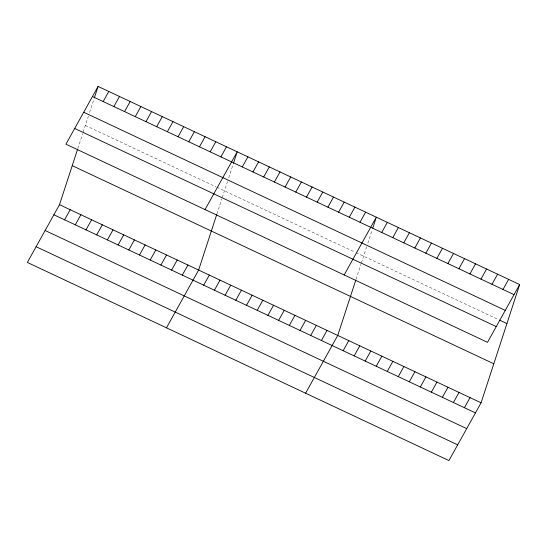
<?xml version="1.0" encoding="UTF-8"?>
<svg xmlns="http://www.w3.org/2000/svg" width="547" height="547" viewBox="0 0 547 547"><rect width="100%" height="100%" fill="white"/><g stroke="black" fill="none" stroke-linecap="round" stroke-linejoin="round"><path stroke-width="0.41" stroke-dasharray="2.73 2.05" d="M77.818 148.531L82.679 133.639M83.165 132.148L88.416 116.053M89.592 112.443L93.838 99.438M216.94 213.911L221.795 199.019M222.28 197.535L227.531 181.44M228.708 177.823L232.954 164.818M356.056 279.298L360.917 264.406M361.403 262.916L366.647 246.82M367.83 243.203L372.069 230.198M85.346 125.448L216.058 186.883M216.824 187.238L355.181 252.263M355.94 252.618L498.098 319.434"/><path stroke-width="0.82" d="M519.65 284.556L487.5 342.319L65.927 144.196L98.077 86.426L519.65 284.556L481.073 402.804L448.923 460.574L27.35 262.444L59.5 204.681L77.578 149.276M94.31 97.988L98.077 86.426M216.694 214.656L198.623 270.061L166.466 327.831M233.425 163.368L237.2 151.806L205.043 209.576M355.817 280.037L337.738 335.441L305.588 393.211M372.781 228.031L376.315 217.193L344.166 274.956M103.164 101.551L108.778 91.458M113.865 106.576L119.478 96.484M124.566 111.609L130.179 101.516M64.587 219.798L70.207 209.706M135.266 116.641L140.887 106.542M75.288 224.831L80.908 214.739M145.967 121.666L151.587 111.574M85.988 229.863L91.609 219.764M156.668 126.699L162.288 116.607M96.689 234.889L102.31 224.796M167.368 131.724L172.989 121.632M107.39 239.921L113.01 229.829M178.069 136.757L183.689 126.665M118.09 244.947L123.711 234.854M188.77 141.782L194.39 131.69M128.798 249.979L134.412 239.887M199.477 146.815L205.091 136.723M139.499 255.005L145.112 244.912M210.178 151.84L215.792 141.748M150.199 260.037L155.813 249.945M220.879 156.873L226.492 146.781M160.9 265.069L166.52 254.97M171.601 270.095L177.221 260.003M242.28 166.931L247.9 156.839M182.301 275.127L187.922 265.028M252.981 171.963L258.601 161.871M263.681 176.989L269.302 166.897M203.703 285.185L209.323 275.093M274.382 182.021L280.002 171.929M214.403 290.211L220.024 280.119M285.083 187.047L290.703 176.954M225.111 295.243L230.725 285.151M295.79 192.079L301.404 181.987M235.812 300.269L241.425 290.177M306.491 197.105L312.105 187.012M246.512 305.301L252.126 295.209M317.192 202.137L322.805 192.045M257.213 310.334L262.833 300.235M327.892 207.169L333.513 197.07M267.914 315.359L273.534 305.267M338.593 212.195L344.213 202.103M278.614 320.392L284.235 310.293M349.294 217.227L354.914 207.135M289.315 325.417L294.936 315.325M359.994 222.253L365.615 212.161M300.016 330.45L305.636 320.357M310.717 335.475L316.337 325.383M321.424 340.507L327.038 330.415M381.724 232.468L387.344 222.369M392.746 237.651L398.366 227.552M343.147 350.716L348.767 340.624M403.775 242.827L409.395 232.735M354.176 355.899L359.789 345.807M414.804 248.01L420.417 237.918M365.198 361.082L370.818 350.989M425.826 253.193L431.446 243.1M376.227 366.264L381.84 356.172M436.855 258.375L442.468 248.283M387.249 371.447L392.869 361.348M447.877 263.558L453.497 253.466M398.278 376.63L403.898 366.531M458.906 268.741L464.519 258.642M409.3 381.806L414.92 371.714M469.928 273.917L475.548 263.825M420.328 386.989L425.949 376.897M480.957 279.1L486.57 269.008M431.351 392.172L436.971 382.079M491.979 284.283L497.599 274.191M442.379 397.354L448 387.262M503.008 289.466L508.621 279.373M453.408 402.537L459.022 392.445M464.43 407.72L470.051 397.621M92.464 96.518L514.03 294.648M83.705 112.251L505.278 310.381M499.568 320.125L506.919 323.578M74.679 128.463L496.252 326.586M72.231 165.659L493.804 363.782M59.5 204.681L481.073 402.804M53.886 214.773L475.459 412.896M45.127 230.506L466.7 428.629M36.109 246.711L457.682 444.841"/></g></svg>
